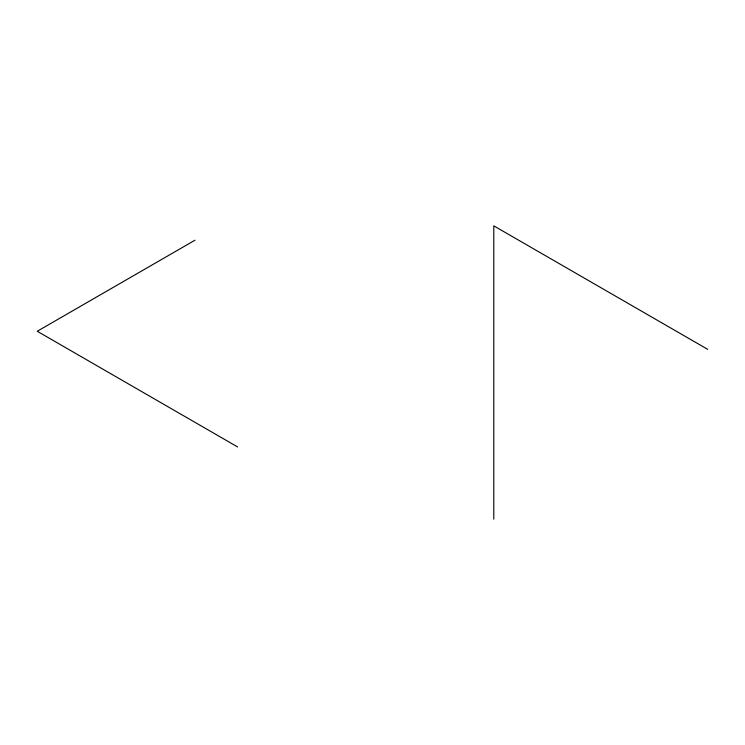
<?xml version="1.0" encoding="UTF-8"?>
<svg xmlns="http://www.w3.org/2000/svg" width="745" height="745" viewBox="0 0 745 745"><rect width="100%" height="100%" fill="white"/><g stroke="black" fill="none" stroke-linecap="round" stroke-linejoin="round"><path stroke-width="1.12" d="M194.985 240.197L37.25 331.264L237.636 446.963M707.75 349.377L493.786 225.847L493.786 519.153"/></g></svg>
